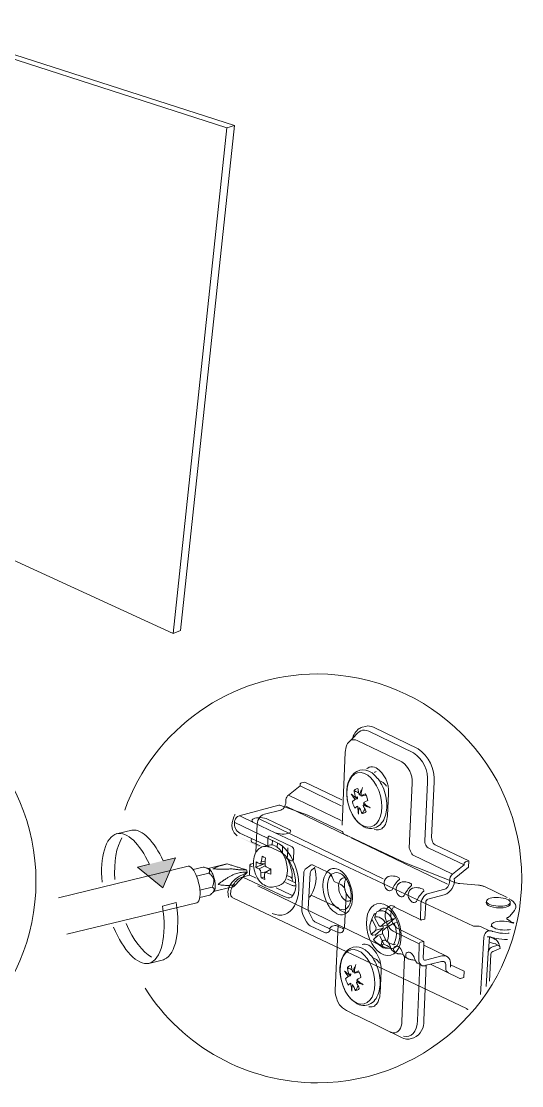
# Model space of a CAD drawing. Header units: metres. Extents: x -6.4 to 35.9, y -8.9 to 6.5.
# Drawn here: x 15.859 to 16.797, y -5.812 to -3.817 of the extents above; entities that cross this region are included whole.
import ezdxf

# ---------------------------------------------------------------- set-up
doc = ezdxf.new("R2010")
doc.units = ezdxf.units.M
doc.header["$MEASUREMENT"] = 0
for name, color, linetype, lineweight in [('PDF14_Geometry_Num_Penna__1_Num_Penna__255_Num_Penna__255_Num_Penna__255', 255, 'Continuous', 18), ('PDF14_Geometry_Num_Penna__7_Num_Penna__7_Num_Penna__7_Num_Penna__7', 7, 'Continuous', 18), ('PDF14_Solid Fills_Num_Penna__7_Num_Penna__7_Num_Penna__7_Num_Penna__7', 7, 'Continuous', 18)]:
    doc.layers.add(name, color=color, linetype=linetype, lineweight=lineweight)

msp = doc.modelspace()

# ---------------------------------------------------------------- hatches: boundary and pattern name
at = {"layer": 'PDF14_Geometry_Num_Penna__1_Num_Penna__255_Num_Penna__255_Num_Penna__255', "linetype": 'Continuous', "lineweight": 18}
msp.add_hatch(color=255, dxfattribs=at).paths.add_polyline_path([(16.3069, -5.3639), (16.2636, -5.3439), (16.3047, -5.3649)])
at = {"layer": 'PDF14_Geometry_Num_Penna__7_Num_Penna__7_Num_Penna__7_Num_Penna__7', "linetype": 'Continuous', "lineweight": 18}
for points in [[(16.0671, -5.3331), (16.0658, -5.3334), (16.0376, -5.3399)], [(16.1477, -5.3849), (16.0765, -5.4024), (16.124, -5.4416)]]:
    msp.add_hatch(color=7, dxfattribs=at).paths.add_polyline_path(points)
at = {"layer": 'PDF14_Solid Fills_Num_Penna__7_Num_Penna__7_Num_Penna__7_Num_Penna__7', "linetype": 'Continuous', "lineweight": 18}
msp.add_hatch(color=7, dxfattribs=at).paths.add_polyline_path([(16.1274, -5.5753), (16.0979, -5.5829), (16.1252, -5.5763)])

# ---------------------------------------------------------------- linework, layer by layer
at = {"layer": 'PDF14_Geometry_Num_Penna__1_Num_Penna__255_Num_Penna__255_Num_Penna__255', "color": 255, "linetype": 'Continuous', "lineweight": 18, "flags": 128}
for points in [[(16.0671, -5.3331), (16.0658, -5.3334), (16.0376, -5.3399)], [(16.0989, -5.3969), (16.0765, -5.4024), (16.124, -5.4416), (16.1477, -5.3849), (16.1248, -5.3905)], [(16.1237, -5.4757), (16.1493, -5.469)], [(16.1274, -5.5753), (16.1252, -5.5763), (16.0979, -5.5829)]]:
    msp.add_lwpolyline(points, dxfattribs=at)
at = {"layer": 'PDF14_Geometry_Num_Penna__1_Num_Penna__255_Num_Penna__255_Num_Penna__255', "color": 255, "linetype": 'Continuous', "lineweight": 18}
for points in [[(16.0376, -5.3399), (16.0573, -5.3351), (16.081, -5.3587), (16.0989, -5.3969)], [(16.0376, -5.3399), (16.0573, -5.3351), (16.081, -5.3587), (16.0989, -5.3969)], [(16.1248, -5.3905), (16.1081, -5.3548), (16.086, -5.3311), (16.0671, -5.3331)], [(16.1248, -5.3905), (16.1081, -5.3548), (16.086, -5.3311), (16.0671, -5.3331)], [(16.0979, -5.5829), (16.1218, -5.5771), (16.1319, -5.5313), (16.1237, -5.4757)], [(16.0979, -5.5829), (16.1218, -5.5771), (16.1319, -5.5313), (16.1237, -5.4757)], [(16.1493, -5.469), (16.1572, -5.5218), (16.1486, -5.5657), (16.1274, -5.5753)], [(16.1493, -5.469), (16.1572, -5.5218), (16.1486, -5.5657), (16.1274, -5.5753)]]:
    msp.add_open_spline(points, degree=3, dxfattribs=at)
at = {"layer": 'PDF14_Geometry_Num_Penna__7_Num_Penna__7_Num_Penna__7_Num_Penna__7', "color": 7, "linetype": 'Continuous', "lineweight": 18, "flags": 128}
for points in [[(16.1572, -4.9589), (16.2586, -4.0127), (15.6497, -3.8171), (15.6354, -3.8205)], [(15.6354, -3.8205), (16.2442, -4.0167)], [(16.2442, -4.0167), (16.1433, -4.9645)], [(16.2586, -4.0127), (16.2442, -4.0167)], [(16.1433, -4.9645), (15.5727, -4.7031)], [(16.1572, -4.9589), (16.1433, -4.9645)], [(16.4981, -5.1405), (16.4964, -5.1409), (16.4942, -5.1419), (16.4921, -5.143), (16.49, -5.1448), (16.4878, -5.1469), (16.486, -5.1491), (16.4843, -5.1516), (16.4828, -5.154), (16.4814, -5.1572), (16.4803, -5.1601), (16.4803, -5.1605), (16.4892, -5.1512)], [(16.4892, -5.1512), (16.4921, -5.1487), (16.4953, -5.1469), (16.4989, -5.1459), (16.5024, -5.1459), (16.5063, -5.1466), (16.5104, -5.148)], [(16.4981, -5.1405), (16.5049, -5.1387)], [(16.5049, -5.1387), (16.5081, -5.138), (16.5117, -5.1384), (16.5152, -5.1391), (16.5192, -5.1405)], [(16.4803, -5.1605), (16.4736, -5.1676), (16.4761, -5.1654), (16.4789, -5.164), (16.4821, -5.1637), (16.4853, -5.164), (16.4885, -5.1651)], [(16.4736, -5.1676), (16.4729, -5.1683), (16.4707, -5.1709), (16.4693, -5.1736), (16.4679, -5.1768), (16.4672, -5.18), (16.4665, -5.1837), (16.4661, -5.1868), (16.4607, -5.3241)], [(16.5245, -5.2236), (16.5216, -5.2246), (16.5209, -5.2253)], [(16.3841, -5.2446), (16.3827, -5.2453), (16.382, -5.2463), (16.3816, -5.2478)], [(16.3905, -5.243), (16.3841, -5.2446)], [(16.4598, -5.2763), (16.3905, -5.243)], [(16.527, -5.2363), (16.5281, -5.2373), (16.5306, -5.2409), (16.5327, -5.2445), (16.5349, -5.2484), (16.5367, -5.2523), (16.5384, -5.2566), (16.5399, -5.2608), (16.5413, -5.2651), (16.5424, -5.2694), (16.5431, -5.2736), (16.5438, -5.2783), (16.5441, -5.2825), (16.5441, -5.2868), (16.5441, -5.2911), (16.5438, -5.2954), (16.5431, -5.2994), (16.5427, -5.3018)], [(16.5434, -5.2505), (16.5416, -5.248), (16.5395, -5.2459), (16.5374, -5.2441), (16.5352, -5.2427), (16.5327, -5.2416), (16.5303, -5.2405)], [(16.3816, -5.2478), (16.3816, -5.2503), (16.3599, -5.2674)], [(16.4589, -5.2875), (16.3816, -5.2503)], [(16.4849, -5.2715), (16.4836, -5.2704), (16.4821, -5.2694), (16.4811, -5.2688), (16.4801, -5.2676), (16.4785, -5.2665), (16.4776, -5.2655), (16.4785, -5.2672), (16.4796, -5.269), (16.4808, -5.2704), (16.4817, -5.2719), (16.4833, -5.2733), (16.4846, -5.2751)], [(16.4899, -5.2551), (16.4872, -5.2555), (16.4849, -5.2569), (16.4828, -5.259), (16.4833, -5.2612), (16.4836, -5.2633), (16.484, -5.2651), (16.4842, -5.2669), (16.4849, -5.2688), (16.4854, -5.2708)], [(16.4828, -5.259), (16.4854, -5.2605), (16.4878, -5.2615), (16.4899, -5.2626), (16.4918, -5.2633)], [(16.4899, -5.2551), (16.4904, -5.2573), (16.4907, -5.259), (16.491, -5.2608), (16.4913, -5.2626), (16.4918, -5.2644), (16.4925, -5.2665), (16.4929, -5.2669), (16.4931, -5.2669)], [(16.4957, -5.2688), (16.4961, -5.2658), (16.4964, -5.2633), (16.497, -5.2608), (16.4974, -5.2583), (16.4982, -5.2558), (16.4989, -5.253), (16.4979, -5.2555), (16.4968, -5.258), (16.4957, -5.2601), (16.4949, -5.2623), (16.4939, -5.2644), (16.4931, -5.2669)], [(16.4931, -5.2669), (16.4957, -5.2669), (16.4961, -5.2669)], [(16.4961, -5.2694), (16.4974, -5.2688), (16.4989, -5.2679), (16.5, -5.2672), (16.5011, -5.2665), (16.5024, -5.2658), (16.5039, -5.2651)], [(16.5039, -5.2651), (16.5059, -5.269), (16.5075, -5.2733), (16.5085, -5.2776)], [(16.3415, -5.2866), (16.2673, -5.3065), (16.2659, -5.3069), (16.2645, -5.3079), (16.2631, -5.3089), (16.2617, -5.3101), (16.2607, -5.3118), (16.26, -5.3132), (16.2593, -5.3149), (16.2589, -5.3165), (16.2586, -5.3183), (16.2586, -5.3187), (16.2593, -5.319)], [(16.3546, -5.278), (16.3546, -5.283), (16.3539, -5.2859), (16.3532, -5.2884), (16.3517, -5.2908), (16.3496, -5.2931), (16.3475, -5.2948), (16.3453, -5.2955), (16.3146, -5.3033)], [(16.3415, -5.2866), (16.3419, -5.2866), (16.3423, -5.2866), (16.3426, -5.2866), (16.343, -5.2866), (16.3433, -5.2866)], [(16.3959, -5.3054), (16.3433, -5.2866)], [(16.3546, -5.278), (16.3549, -5.2759), (16.3556, -5.2734), (16.3566, -5.2713), (16.3581, -5.2691), (16.3599, -5.2674)], [(16.4585, -5.315), (16.3599, -5.2674)], [(16.5427, -5.3018), (16.5424, -5.3033), (16.5413, -5.3069), (16.5402, -5.3103), (16.5384, -5.314), (16.5367, -5.3167), (16.5345, -5.3197), (16.5324, -5.3225), (16.5299, -5.3247), (16.527, -5.3263), (16.5246, -5.3279), (16.5217, -5.3289), (16.5189, -5.3295), (16.516, -5.33), (16.512, -5.33), (16.5085, -5.3295), (16.505, -5.3286), (16.5014, -5.3268), (16.4979, -5.3247), (16.4942, -5.3222), (16.4913, -5.3197), (16.489, -5.3172), (16.4861, -5.314), (16.484, -5.3108), (16.4814, -5.3071), (16.4792, -5.3035), (16.4776, -5.2996), (16.4758, -5.2954), (16.4744, -5.2919), (16.4728, -5.2879), (16.4718, -5.284)], [(16.4796, -5.2793), (16.4808, -5.2786), (16.4814, -5.2783), (16.4821, -5.2776), (16.4828, -5.2772), (16.4836, -5.2765), (16.4846, -5.2758)], [(16.4842, -5.2919), (16.4824, -5.2879), (16.4808, -5.2837), (16.4796, -5.2793)], [(16.4886, -5.2712), (16.4849, -5.2715), (16.4854, -5.2712), (16.4854, -5.2708)], [(16.4854, -5.2708), (16.4886, -5.2712)], [(16.4854, -5.2715), (16.489, -5.2747)], [(16.4878, -5.2747), (16.489, -5.2747)], [(16.4893, -5.2708), (16.4886, -5.2712)], [(16.4886, -5.2722), (16.489, -5.2729)], [(16.489, -5.2726), (16.4886, -5.2722)], [(16.4893, -5.2708), (16.4893, -5.2712), (16.4893, -5.2719), (16.489, -5.2726)], [(16.489, -5.2729), (16.489, -5.2736), (16.489, -5.2747)], [(16.4957, -5.2688), (16.4961, -5.269), (16.4961, -5.2694)], [(16.4993, -5.2688), (16.4986, -5.269), (16.4961, -5.2694)], [(16.4982, -5.3018), (16.5011, -5.3015), (16.5036, -5.3001), (16.5053, -5.298), (16.5043, -5.2957), (16.5036, -5.2939), (16.5024, -5.2925), (16.5018, -5.2907), (16.5006, -5.2891), (16.5, -5.2868)], [(16.5036, -5.2679), (16.5014, -5.2683), (16.4989, -5.2688)], [(16.4993, -5.2688), (16.4989, -5.2688)], [(16.5, -5.2861), (16.5021, -5.2872), (16.5043, -5.2879), (16.5059, -5.2887), (16.5082, -5.2893), (16.5103, -5.29), (16.5128, -5.2911), (16.5103, -5.2893), (16.5082, -5.2882), (16.5064, -5.2868), (16.5045, -5.2855), (16.5027, -5.284), (16.5006, -5.2825)], [(16.5024, -5.2855), (16.5, -5.2861), (16.5, -5.2866), (16.5, -5.2868)], [(16.5085, -5.2776), (16.5071, -5.2783), (16.5057, -5.2791), (16.5045, -5.2797), (16.5032, -5.2804), (16.5021, -5.2811), (16.5006, -5.2818)], [(16.5006, -5.2818), (16.5006, -5.2822), (16.5006, -5.2825)], [(16.5014, -5.2847), (16.5027, -5.2843), (16.5006, -5.2847)], [(16.5032, -5.285), (16.5024, -5.2855)], [(16.5032, -5.285), (16.5032, -5.2847), (16.5032, -5.2843)], [(16.5064, -5.2868), (16.5032, -5.285)], [(16.5053, -5.2676), (16.5036, -5.2679)], [(16.2673, -5.3065), (16.2677, -5.3065), (16.2683, -5.3065)], [(16.2684, -5.3065), (16.2952, -5.3195)], [(16.3146, -5.3033), (16.3119, -5.3044), (16.3089, -5.3065), (16.3064, -5.3091), (16.3044, -5.312), (16.3025, -5.3152), (16.3015, -5.3187), (16.3012, -5.3222)], [(16.3546, -5.2884), (16.4711, -5.3447)], [(16.3952, -5.3054), (16.3955, -5.3054), (16.3959, -5.3054), (16.3962, -5.3054)], [(16.3962, -5.3054), (16.4608, -5.3357), (16.4611, -5.3362), (16.4615, -5.3368)], [(16.4893, -5.2882), (16.4881, -5.2891), (16.4875, -5.2897), (16.4865, -5.29), (16.4858, -5.2907), (16.4849, -5.2911), (16.4842, -5.2919)], [(16.4896, -5.2891), (16.4893, -5.2887), (16.4893, -5.2882)], [(16.4896, -5.2891), (16.4896, -5.2914), (16.4899, -5.2939), (16.4904, -5.2962), (16.4904, -5.2986), (16.4907, -5.3007), (16.491, -5.3033), (16.4913, -5.3012), (16.4913, -5.2989), (16.4913, -5.2971), (16.4918, -5.2954), (16.4918, -5.2932), (16.4922, -5.2907)], [(16.4922, -5.2907), (16.4925, -5.2911), (16.4929, -5.2911), (16.4936, -5.2929), (16.4947, -5.2946), (16.4954, -5.2964), (16.4964, -5.2982), (16.497, -5.3001), (16.4982, -5.3018)], [(16.5032, -5.2936), (16.5021, -5.2954), (16.5011, -5.2971), (16.5, -5.2994), (16.4982, -5.3018)], [(16.2593, -5.319), (16.3363, -5.3557)], [(16.2952, -5.3195), (16.2931, -5.3181), (16.2917, -5.3165), (16.2914, -5.3152), (16.2917, -5.3141), (16.2928, -5.3128), (16.2945, -5.3118), (16.2969, -5.3107), (16.3001, -5.3103), (16.3035, -5.3101), (16.3074, -5.3096), (16.3112, -5.3101), (16.3147, -5.3107), (16.3178, -5.3114), (16.3206, -5.3125), (16.36, -5.3313)], [(16.2952, -5.3195), (16.3346, -5.338)], [(16.3012, -5.3222), (16.2989, -5.3746), (16.3, -5.3732), (16.3025, -5.3703), (16.305, -5.3678), (16.3076, -5.3661), (16.31, -5.3645), (16.3128, -5.3639)], [(16.5373, -5.4242), (16.3059, -5.3124)], [(16.0671, -5.3331), (16.0658, -5.3334), (16.0376, -5.3399)], [(16.3208, -5.3618), (16.321, -5.3486), (16.321, -5.3479), (16.3215, -5.3472), (16.3215, -5.3467), (16.3215, -5.3461), (16.3217, -5.3458)], [(16.325, -5.3443), (16.324, -5.3443), (16.3228, -5.3447), (16.3217, -5.3458)], [(16.3667, -5.3645), (16.325, -5.3443)], [(16.7067, -5.5131), (16.3346, -5.338), (16.3374, -5.3389), (16.3405, -5.3395), (16.3443, -5.3403), (16.3479, -5.3407), (16.3516, -5.3407), (16.3552, -5.3403), (16.3582, -5.3395), (16.3607, -5.3386), (16.3628, -5.3375), (16.3638, -5.3365), (16.3642, -5.3351), (16.3635, -5.3337), (16.3622, -5.3324), (16.36, -5.3313)], [(16.4615, -5.3368), (16.4631, -5.3403), (16.4628, -5.34)], [(16.5785, -5.3943), (16.4631, -5.3403)], [(16.2917, -5.3557), (16.2914, -5.3557), (16.2914, -5.3554), (16.291, -5.3554), (16.2907, -5.355), (16.2907, -5.3545), (16.2904, -5.3545), (16.2904, -5.3543), (16.2904, -5.3538), (16.29, -5.3538), (16.29, -5.3536), (16.29, -5.3532), (16.29, -5.3529)], [(16.3458, -5.3748), (16.2904, -5.3487)], [(16.3067, -5.3627), (16.2917, -5.3557)], [(16.3236, -5.3611), (16.3128, -5.3639)], [(16.324, -5.3654), (16.321, -5.3643), (16.3182, -5.3636), (16.3158, -5.3636), (16.3128, -5.3639)], [(16.3346, -5.3625), (16.3318, -5.3614), (16.3288, -5.3607), (16.3265, -5.3607), (16.3236, -5.3611)], [(16.3297, -5.3522), (16.3292, -5.3607)], [(16.3393, -5.3568), (16.3388, -5.365)], [(16.3489, -5.3618), (16.3485, -5.376)], [(16.3589, -5.3664), (16.3581, -5.3839)], [(16.3699, -5.3714), (16.3699, -5.3693), (16.3692, -5.3675), (16.3681, -5.3657), (16.3667, -5.3645)], [(16.4771, -5.3476), (16.6578, -5.4347)], [(16.6219, -5.3661), (16.6892, -5.3985), (16.6892, -5.396)], [(16.6351, -5.3607), (16.6981, -5.391), (16.6917, -5.3928)], [(16.0989, -5.3969), (16.0765, -5.4024), (16.124, -5.4416), (16.1477, -5.3849), (16.1248, -5.3905)], [(16.2975, -5.4139), (16.2966, -5.4114), (16.2954, -5.4074), (16.2948, -5.4032), (16.2943, -5.3993), (16.2941, -5.3949), (16.2943, -5.391), (16.2948, -5.3871), (16.2954, -5.3832), (16.2966, -5.3796), (16.2982, -5.376), (16.2989, -5.3746)], [(16.3103, -5.3821), (16.3096, -5.3871), (16.3089, -5.3924), (16.3087, -5.3938), (16.3082, -5.3949), (16.3076, -5.3956), (16.3068, -5.396), (16.3062, -5.3963), (16.305, -5.396)], [(16.3103, -5.3821), (16.3135, -5.3839), (16.3167, -5.3853)], [(16.3167, -5.3853), (16.3161, -5.3906), (16.3158, -5.3956)], [(16.359, -5.3874), (16.3569, -5.3849), (16.3548, -5.3822), (16.3524, -5.3797), (16.3506, -5.378), (16.3488, -5.3766), (16.3471, -5.3755), (16.3458, -5.3748)], [(16.3692, -5.3871), (16.3692, -5.3888), (16.3681, -5.3903), (16.367, -5.391), (16.3656, -5.3906), (16.3528, -5.3842)], [(16.3692, -5.3871), (16.3699, -5.3714)], [(16.5922, -5.3796), (16.6674, -5.4155), (16.6892, -5.3985)], [(15.9285, -5.4598), (16.1714, -5.4009)], [(16.1997, -5.4025), (16.1809, -5.4071)], [(16.2059, -5.4041), (16.21, -5.4054)], [(16.209, -5.4051), (16.2442, -5.3966)], [(16.2109, -5.4059), (16.2118, -5.4065), (16.2127, -5.4073), (16.2136, -5.4083), (16.2144, -5.4095), (16.2153, -5.4108), (16.2162, -5.4124), (16.217, -5.414), (16.2178, -5.4158), (16.2186, -5.4176), (16.2193, -5.4196), (16.2199, -5.4216), (16.2205, -5.4237), (16.221, -5.4258), (16.2215, -5.4279), (16.2219, -5.43), (16.2222, -5.4321), (16.2224, -5.4342), (16.2225, -5.4361), (16.2225, -5.438), (16.2225, -5.4398), (16.2224, -5.4414), (16.2221, -5.4429), (16.2219, -5.4443), (16.2215, -5.4455), (16.221, -5.4465), (16.2204, -5.4473), (16.2202, -5.4476)], [(16.2777, -5.4066), (16.2806, -5.4077)], [(16.2865, -5.4177), (16.2876, -5.3992), (16.2876, -5.3989), (16.2876, -5.3985), (16.2876, -5.3981), (16.2879, -5.3981), (16.2879, -5.3978), (16.2879, -5.3974), (16.2882, -5.3974), (16.2882, -5.3972), (16.2886, -5.3972), (16.2889, -5.3972), (16.2889, -5.3968), (16.2893, -5.3968), (16.2896, -5.3968)], [(16.2876, -5.3992), (16.2876, -5.3996), (16.2882, -5.3999), (16.2925, -5.4019)], [(16.2896, -5.3968), (16.2938, -5.3954)], [(16.2938, -5.3954), (16.2942, -5.3954), (16.2945, -5.3957)], [(16.2989, -5.4024), (16.2994, -5.3974), (16.2994, -5.3928)], [(16.3146, -5.3963), (16.2989, -5.4024)], [(16.2989, -5.4024), (16.3018, -5.4043), (16.3047, -5.4059), (16.3057, -5.4066), (16.3064, -5.4077), (16.3071, -5.4088), (16.3076, -5.4102), (16.3078, -5.4116), (16.3082, -5.4131)], [(16.2994, -5.3928), (16.3021, -5.3942), (16.305, -5.396)], [(16.3164, -5.3999), (16.3047, -5.4059)], [(16.3062, -5.3963), (16.3158, -5.3963)], [(16.3161, -5.3913), (16.3089, -5.3924)], [(16.3158, -5.3956), (16.3158, -5.397), (16.3161, -5.3985), (16.3164, -5.3999), (16.3172, -5.4011), (16.3178, -5.402), (16.319, -5.4027), (16.3228, -5.4043), (16.3268, -5.4059)], [(16.3164, -5.4127), (16.3268, -5.4066)], [(16.3268, -5.4059), (16.3265, -5.4106), (16.3265, -5.4155)], [(16.3928, -5.4048), (16.3914, -5.4066), (16.39, -5.4086), (16.3889, -5.4114), (16.3886, -5.4145)], [(16.3998, -5.3999), (16.3928, -5.4048)], [(16.4071, -5.3992), (16.405, -5.3985), (16.4033, -5.3985), (16.4011, -5.3989), (16.3998, -5.3999)], [(16.4335, -5.4117), (16.4071, -5.3992)], [(16.4089, -5.4037), (16.4092, -5.4034), (16.4089, -5.403)], [(16.4504, -5.4897), (16.4469, -5.4872), (16.443, -5.4844), (16.4394, -5.4808), (16.4375, -5.4787), (16.4361, -5.4762), (16.4329, -5.4715), (16.4304, -5.4662), (16.4284, -5.4605), (16.4265, -5.4548), (16.4254, -5.4495), (16.4248, -5.4445), (16.4245, -5.4395), (16.4245, -5.4349), (16.4248, -5.4301), (16.4254, -5.4255), (16.4268, -5.4216), (16.4284, -5.4178), (16.4304, -5.4139), (16.4329, -5.4106), (16.4358, -5.4082), (16.4387, -5.4064), (16.4405, -5.4056), (16.4426, -5.4052), (16.4444, -5.405), (16.4462, -5.405), (16.4501, -5.4056), (16.454, -5.407)], [(16.5775, -5.3943), (16.5781, -5.3943), (16.5785, -5.3943)], [(16.6809, -5.4334), (16.6799, -5.433), (16.6781, -5.433), (16.6765, -5.4327), (16.6747, -5.4322), (16.6733, -5.432), (16.6719, -5.4313), (16.6705, -5.4309), (16.5785, -5.3943)], [(16.6917, -5.3928), (16.6906, -5.3936), (16.6895, -5.3945), (16.6892, -5.396)], [(16.2513, -5.4519), (16.2517, -5.449), (16.252, -5.4459), (16.2531, -5.4431), (16.2541, -5.4403), (16.2551, -5.4376), (16.2565, -5.4351), (16.2583, -5.4327), (16.26, -5.4302), (16.2621, -5.4282), (16.2639, -5.4264), (16.2663, -5.4246), (16.2683, -5.4233), (16.2711, -5.4218), (16.2736, -5.4211), (16.2865, -5.4177)], [(16.282, -5.4133), (16.2573, -5.4386)], [(16.2736, -5.4211), (16.2739, -5.4211), (16.2743, -5.4211)], [(16.2743, -5.4211), (16.3516, -5.4577)], [(16.2798, -5.4079), (16.2786, -5.4079)], [(16.2865, -5.4177), (16.2869, -5.4177), (16.2872, -5.4177)], [(16.2872, -5.4177), (16.2993, -5.4235)], [(16.3322, -5.4395), (16.3297, -5.4399), (16.3268, -5.4399), (16.3242, -5.4399), (16.3215, -5.4395), (16.319, -5.4383), (16.3165, -5.4374), (16.314, -5.4358), (16.3114, -5.4342), (16.3089, -5.432), (16.3064, -5.4294), (16.3039, -5.4262), (16.3018, -5.423), (16.2998, -5.4196), (16.2979, -5.4155), (16.2975, -5.4139)], [(16.3185, -5.4116), (16.3082, -5.4131)], [(16.3089, -5.4228), (16.3082, -5.418), (16.3082, -5.4131)], [(16.3151, -5.4205), (16.3089, -5.4228)], [(16.3153, -5.426), (16.3122, -5.4245), (16.3089, -5.4228)], [(16.3185, -5.4127), (16.3176, -5.4127), (16.3167, -5.4127), (16.3161, -5.4131), (16.3153, -5.4139), (16.3151, -5.4148), (16.3151, -5.4163), (16.3151, -5.4212), (16.3153, -5.426)], [(16.3265, -5.4155), (16.3225, -5.4142), (16.3185, -5.4127)], [(16.3645, -5.4216), (16.3566, -5.418)], [(16.3579, -5.4249), (16.3729, -5.432), (16.3729, -5.4322)], [(16.3678, -5.4285), (16.3674, -5.4267), (16.3667, -5.4245), (16.3656, -5.4228), (16.3645, -5.4216)], [(16.3886, -5.4145), (16.3847, -5.4811)], [(16.399, -5.4891), (16.3977, -5.4863), (16.397, -5.4836), (16.397, -5.4805), (16.4008, -5.4139)], [(16.4565, -5.4142), (16.4533, -5.4131), (16.4497, -5.4127), (16.4465, -5.4131), (16.4437, -5.4142), (16.4408, -5.416), (16.4382, -5.4189), (16.4361, -5.4221), (16.4347, -5.426), (16.4337, -5.4306), (16.4329, -5.4352), (16.4329, -5.4406), (16.4334, -5.4458), (16.4344, -5.4509), (16.4358, -5.4562), (16.4375, -5.4612), (16.4398, -5.4662), (16.4426, -5.4705), (16.4455, -5.474), (16.4487, -5.4772), (16.4519, -5.4797), (16.4554, -5.4815), (16.4586, -5.4822), (16.4622, -5.4826), (16.4653, -5.4819), (16.4682, -5.4804), (16.4707, -5.4779), (16.4732, -5.4751), (16.475, -5.4715)], [(16.4415, -5.4208), (16.4398, -5.4177), (16.4381, -5.4152), (16.436, -5.413), (16.4335, -5.4117)], [(16.444, -5.4267), (16.4415, -5.4208)], [(16.4468, -5.4298), (16.4457, -5.4292), (16.4447, -5.4282), (16.444, -5.4267)], [(16.4665, -5.4228), (16.4636, -5.4224), (16.4611, -5.423), (16.459, -5.4245), (16.4569, -5.4267), (16.4554, -5.4294), (16.4544, -5.433), (16.4536, -5.437), (16.454, -5.4413), (16.4544, -5.4456), (16.4554, -5.4498), (16.4572, -5.4536), (16.459, -5.4577), (16.4615, -5.4609), (16.464, -5.4634), (16.4668, -5.4651), (16.4693, -5.4662), (16.4722, -5.4662), (16.4747, -5.4655), (16.4768, -5.4641)], [(16.4611, -5.4171), (16.459, -5.4155), (16.4565, -5.4142)], [(16.4771, -5.4623), (16.4771, -5.4616), (16.4775, -5.4586), (16.4775, -5.4559), (16.4771, -5.4523), (16.4768, -5.4491), (16.4764, -5.4458), (16.4754, -5.4423), (16.4747, -5.4388), (16.4732, -5.4356), (16.4722, -5.4324), (16.4704, -5.4292), (16.469, -5.4262), (16.4675, -5.4242)], [(16.6618, -5.4312), (16.6621, -5.4267)], [(16.6621, -5.4267), (16.6625, -5.4242), (16.6632, -5.4216), (16.6641, -5.4196), (16.6657, -5.4173), (16.6674, -5.4155)], [(16.217, -5.4399), (16.1936, -5.4456)], [(16.4475, -5.633), (16.4528, -5.5107), (16.3025, -5.4376)], [(16.3428, -5.4367), (16.3322, -5.4395)], [(16.3368, -5.4413), (16.3642, -5.4543)], [(16.3545, -5.4314), (16.3653, -5.4365)], [(16.3729, -5.4372), (16.3715, -5.4376), (16.3704, -5.4376), (16.3691, -5.4376), (16.3681, -5.4372), (16.3666, -5.4369), (16.3653, -5.4365)], [(16.458, -5.4351), (16.4468, -5.4298)], [(16.4677, -5.4557), (16.4677, -5.4522), (16.467, -5.4487), (16.4659, -5.4448), (16.4646, -5.4416), (16.4625, -5.4389), (16.4603, -5.4369), (16.458, -5.4351)], [(16.6618, -5.4312), (16.6614, -5.4341), (16.6602, -5.437), (16.6588, -5.4395), (16.657, -5.4416), (16.655, -5.4431), (16.6529, -5.444), (16.6221, -5.452)], [(16.6698, -5.4309), (16.6702, -5.4309), (16.6705, -5.4309)], [(16.7259, -5.4386), (16.7252, -5.4383), (16.7238, -5.4378), (16.7224, -5.4376), (16.721, -5.4372), (16.7193, -5.4369), (16.7179, -5.4365), (16.7161, -5.4361), (16.6809, -5.4334)], [(16.7702, -5.4595), (16.7259, -5.4385)], [(16.2202, -5.4476), (16.2172, -5.4507)], [(16.2555, -5.4601), (16.2544, -5.4595), (16.2534, -5.4584), (16.2527, -5.4577), (16.252, -5.4564), (16.2517, -5.455), (16.2513, -5.4535), (16.2513, -5.4519)], [(16.6935, -5.6675), (16.2555, -5.4601)], [(16.3642, -5.4543), (16.3663, -5.455), (16.3684, -5.4557)], [(16.4646, -5.4874), (16.4559, -5.4832), (16.4537, -5.4789), (16.4025, -5.455)], [(16.4646, -5.5149), (16.4677, -5.4557)], [(16.6221, -5.452), (16.6189, -5.453), (16.6164, -5.4548), (16.6136, -5.4573), (16.6115, -5.4605), (16.61, -5.4636), (16.6086, -5.4673), (16.6083, -5.4708)], [(16.6214, -5.4623), (16.62, -5.4634), (16.6186, -5.4648), (16.6175, -5.4666), (16.6172, -5.4687)], [(16.7311, -5.4664), (16.7308, -5.4695)], [(16.7739, -5.4619), (16.7778, -5.4644), (16.7813, -5.4671), (16.7837, -5.47), (16.7855, -5.4727), (16.7862, -5.4755), (16.7862, -5.4783), (16.7851, -5.4811), (16.7834, -5.4839)], [(16.188, -5.4692), (15.9443, -5.5283)], [(16.1237, -5.4757), (16.1493, -5.469)], [(16.3847, -5.4811), (16.3851, -5.4843), (16.3855, -5.4877), (16.3865, -5.4912), (16.3879, -5.4943)], [(16.5255, -5.4863), (16.5241, -5.4891), (16.5231, -5.4919), (16.5221, -5.4943), (16.521, -5.4968)], [(16.529, -5.4845), (16.5315, -5.4825), (16.5339, -5.4807), (16.537, -5.4796)], [(16.5581, -5.4758), (16.5584, -5.4769), (16.5591, -5.4776)], [(16.5591, -5.4776), (16.6079, -5.5014)], [(16.6079, -5.5014), (16.6072, -5.5007), (16.6072, -5.4997), (16.6083, -5.4708)], [(16.6157, -5.5), (16.6172, -5.4687)], [(16.7757, -5.472), (16.7754, -5.4731), (16.7744, -5.4745), (16.7726, -5.4756), (16.7705, -5.4765), (16.7677, -5.4776)], [(16.7834, -5.4839), (16.7747, -5.4947), (16.7733, -5.4957), (16.7719, -5.4968), (16.7708, -5.4971)], [(16.7757, -5.4689), (16.7757, -5.472)], [(16.3879, -5.4943), (16.3938, -5.5051)], [(16.3938, -5.5051), (16.3952, -5.5075), (16.397, -5.5097), (16.3987, -5.5111), (16.4008, -5.5124)], [(16.399, -5.4891), (16.405, -5.5002)], [(16.405, -5.5002), (16.4061, -5.5023), (16.4078, -5.5037), (16.4095, -5.5048)], [(16.4095, -5.5048), (16.436, -5.5176)], [(16.5165, -5.5006), (16.5148, -5.5037), (16.5137, -5.5073), (16.5126, -5.5111), (16.5126, -5.5153), (16.5126, -5.5198), (16.5134, -5.524), (16.5148, -5.5285), (16.5238, -5.5208), (16.5308, -5.5187), (16.5371, -5.5169)], [(16.514, -5.5051), (16.5172, -5.4971)], [(16.5165, -5.5006), (16.5241, -5.5166)], [(16.5172, -5.4971), (16.519, -5.4932), (16.521, -5.4901)], [(16.5241, -5.4891), (16.521, -5.4901)], [(16.521, -5.4968), (16.5238, -5.4957), (16.5269, -5.4957), (16.5301, -5.4964), (16.5329, -5.4979), (16.536, -5.4999), (16.5388, -5.5026), (16.5412, -5.5062)], [(16.529, -5.5122), (16.521, -5.4968)], [(16.5322, -5.5138), (16.5412, -5.5062), (16.5444, -5.5048), (16.5474, -5.5035), (16.5506, -5.5017), (16.5545, -5.4999)], [(16.5545, -5.4999), (16.5586, -5.4989), (16.544, -5.5111)], [(16.6079, -5.5014), (16.6086, -5.5018), (16.6093, -5.5014), (16.6157, -5.5)], [(16.7759, -5.5194), (16.7739, -5.5198), (16.7698, -5.5201), (16.7657, -5.5205), (16.7611, -5.5201), (16.7569, -5.5198), (16.7527, -5.5191), (16.7489, -5.518), (16.7458, -5.5166), (16.7433, -5.5153), (16.7416, -5.5138), (16.7405, -5.5122), (16.7405, -5.5104), (16.7412, -5.5089), (16.743, -5.5075), (16.745, -5.5062), (16.7482, -5.5051), (16.7517, -5.5044), (16.7558, -5.5041), (16.7601, -5.5037), (16.7646, -5.5041), (16.7688, -5.5044), (16.773, -5.5051), (16.7767, -5.5062), (16.7799, -5.5075)], [(16.773, -5.502), (16.7723, -5.5013), (16.7708, -5.501), (16.7702, -5.4999), (16.7695, -5.4993), (16.7691, -5.4985), (16.7691, -5.4981), (16.7695, -5.4979), (16.7698, -5.4975)], [(16.7698, -5.4975), (16.7702, -5.4975), (16.7705, -5.4971)], [(16.7702, -5.4971), (16.7702, -5.4975)], [(16.773, -5.502), (16.7736, -5.5026), (16.7747, -5.5035), (16.7761, -5.5044), (16.7771, -5.5051)], [(16.7771, -5.5051), (16.7775, -5.5051), (16.7789, -5.5058), (16.7809, -5.5066), (16.7823, -5.5073)], [(16.4008, -5.5124), (16.4273, -5.5249)], [(16.4273, -5.5249), (16.4294, -5.5257), (16.4318, -5.5257), (16.4339, -5.5249), (16.4357, -5.5236)], [(16.4357, -5.5236), (16.4387, -5.5201)], [(16.436, -5.5187), (16.4391, -5.5153)], [(16.436, -5.5176), (16.4363, -5.5176), (16.4367, -5.5176)], [(16.4387, -5.5201), (16.4395, -5.5198), (16.4406, -5.5193), (16.4415, -5.5198)], [(16.4391, -5.5153), (16.4395, -5.5149), (16.4401, -5.5142), (16.4409, -5.5138), (16.4412, -5.5135), (16.4419, -5.5135), (16.4426, -5.5131)], [(16.4415, -5.5198), (16.4527, -5.5249)], [(16.4468, -5.5122), (16.4426, -5.5131)], [(16.4615, -5.5176), (16.4503, -5.5124), (16.4485, -5.5117), (16.4468, -5.5122)], [(16.4527, -5.5249), (16.4552, -5.5257), (16.4575, -5.5257), (16.4597, -5.5249), (16.4615, -5.5232), (16.4631, -5.5212), (16.4639, -5.518), (16.4646, -5.5149)], [(16.4528, -5.5107), (16.5391, -5.5525), (16.537, -5.551), (16.5355, -5.5492), (16.5346, -5.5475), (16.5341, -5.5457), (16.5346, -5.5439), (16.5352, -5.5418)], [(16.4615, -5.5176), (16.4618, -5.5176), (16.4621, -5.518)], [(16.5371, -5.5169), (16.5228, -5.5292)], [(16.5241, -5.5166), (16.5238, -5.5187), (16.5238, -5.5208)], [(16.5322, -5.5138), (16.5304, -5.5129), (16.529, -5.5122)], [(16.544, -5.5111), (16.5384, -5.5124), (16.5322, -5.5138)], [(16.536, -5.5267), (16.5364, -5.5247), (16.5364, -5.5222)], [(16.5367, -5.5129), (16.5374, -5.5142)], [(16.5374, -5.5142), (16.5371, -5.5156), (16.5371, -5.5169)], [(16.5451, -5.5142), (16.5464, -5.5187), (16.5472, -5.5229), (16.5474, -5.5274), (16.5474, -5.5316), (16.5468, -5.5358), (16.5454, -5.5393), (16.544, -5.5424)], [(16.5625, -5.5066), (16.5583, -5.5075)], [(16.7067, -5.5131), (16.7085, -5.5135), (16.7102, -5.5135)], [(16.7102, -5.5135), (16.7106, -5.5135), (16.7106, -5.5131)], [(16.7367, -5.5218), (16.721, -5.5145), (16.7175, -5.5131), (16.7141, -5.5129), (16.7106, -5.5131)], [(16.7263, -5.5337), (16.7266, -5.5316), (16.7272, -5.5292), (16.7287, -5.5267), (16.7301, -5.5249), (16.7311, -5.524), (16.7322, -5.5232), (16.7329, -5.5225), (16.7339, -5.5222), (16.7353, -5.5218), (16.7367, -5.5218)], [(16.7367, -5.5218), (16.7377, -5.5218), (16.7388, -5.5218), (16.7399, -5.5222), (16.7405, -5.5222), (16.7416, -5.5225), (16.7422, -5.5229)], [(16.7405, -5.5111), (16.7402, -5.5142)], [(16.7422, -5.5229), (16.7464, -5.524), (16.7514, -5.5249), (16.7562, -5.526), (16.7614, -5.5263), (16.7663, -5.5267), (16.7716, -5.5263), (16.7736, -5.5262)], [(16.7823, -5.5073), (16.782, -5.5073), (16.7816, -5.5073)], [(16.5182, -5.5302), (16.5172, -5.5299), (16.5165, -5.5292), (16.5154, -5.5287), (16.5148, -5.5285)], [(16.5228, -5.5292), (16.5182, -5.5302)], [(16.5193, -5.5379), (16.528, -5.5299)], [(16.5384, -5.547), (16.5356, -5.5477), (16.5329, -5.548), (16.5301, -5.5473), (16.5273, -5.5459), (16.5245, -5.5437), (16.5218, -5.541), (16.5193, -5.5379)], [(16.5245, -5.5334), (16.5234, -5.5312), (16.5228, -5.5292)], [(16.5245, -5.5437), (16.5311, -5.5493)], [(16.5364, -5.5274), (16.5325, -5.5285), (16.528, -5.5299)], [(16.5311, -5.5312), (16.5384, -5.547)], [(16.604, -5.5752), (16.605, -5.5464)], [(16.6564, -5.5695), (16.6136, -5.5489), (16.6139, -5.5418)], [(16.72, -5.6415), (16.7263, -5.5337)], [(16.7367, -5.533), (16.7346, -5.533), (16.7325, -5.5334)], [(16.735, -5.5602), (16.7367, -5.533)], [(16.736, -5.5428), (16.7395, -5.5441), (16.7436, -5.5455), (16.7482, -5.5466), (16.7486, -5.5466), (16.7496, -5.5473), (16.7514, -5.548), (16.7527, -5.5491)], [(16.7367, -5.533), (16.7384, -5.5334), (16.7399, -5.5337), (16.7444, -5.5351), (16.7492, -5.5365), (16.7545, -5.5372), (16.7597, -5.5375), (16.7652, -5.5379), (16.7705, -5.5379)], [(16.7381, -5.5334), (16.7399, -5.5343), (16.7412, -5.5351), (16.743, -5.5358), (16.7447, -5.5365), (16.7464, -5.5375), (16.7486, -5.5383), (16.7506, -5.5403), (16.7524, -5.5428), (16.7541, -5.5455), (16.7552, -5.548), (16.7562, -5.5511), (16.7566, -5.5549)], [(16.5311, -5.5493), (16.5346, -5.5518), (16.5377, -5.5535), (16.5412, -5.5546), (16.5447, -5.5546), (16.5479, -5.5542), (16.551, -5.5533), (16.5474, -5.5515), (16.5444, -5.5497), (16.5412, -5.5484), (16.5384, -5.547)], [(16.5477, -5.5542), (16.5463, -5.5542), (16.5451, -5.5542), (16.5442, -5.5539), (16.5427, -5.5535), (16.5413, -5.5532), (16.5399, -5.5527), (16.5391, -5.5525)], [(16.5513, -5.5546), (16.5495, -5.5546), (16.5477, -5.5542)], [(16.5569, -5.5546), (16.5541, -5.5549), (16.551, -5.5549), (16.5479, -5.5543)], [(16.5577, -5.5614), (16.5559, -5.5603), (16.554, -5.5585), (16.5527, -5.5564), (16.5515, -5.5542), (16.5509, -5.5517), (16.5498, -5.5489)], [(16.5608, -5.547), (16.5566, -5.5484)], [(16.5581, -5.5527), (16.5573, -5.5548), (16.557, -5.5567), (16.5573, -5.5589), (16.5584, -5.5606), (16.5597, -5.5621), (16.562, -5.5635)], [(16.562, -5.5635), (16.5577, -5.5614)], [(16.5741, -5.566), (16.5723, -5.5656), (16.5705, -5.5653), (16.5691, -5.5653), (16.568, -5.5653), (16.567, -5.5649), (16.5652, -5.5649), (16.5641, -5.5642), (16.5627, -5.5638), (16.562, -5.5635)], [(16.5805, -5.5724), (16.5783, -5.5713), (16.5769, -5.5695), (16.5755, -5.5673), (16.5743, -5.5653), (16.5737, -5.5628), (16.5727, -5.5598)], [(16.5808, -5.5638), (16.5801, -5.566), (16.5798, -5.5678), (16.5801, -5.5699), (16.5808, -5.5717), (16.5823, -5.5731), (16.5844, -5.5745)], [(16.6125, -5.5727), (16.6136, -5.5489)], [(16.7307, -5.6264), (16.7343, -5.5629)], [(16.7343, -5.5629), (16.7346, -5.5629), (16.7346, -5.5627), (16.7346, -5.5622), (16.7346, -5.562), (16.7346, -5.5616), (16.7346, -5.5612), (16.7346, -5.5609)], [(16.7353, -5.5588), (16.7346, -5.5609)], [(16.7353, -5.5588), (16.7363, -5.5567), (16.7381, -5.5546), (16.7402, -5.5529), (16.7426, -5.5518), (16.7527, -5.5491)], [(16.7365, -5.616), (16.7395, -5.5654)], [(16.7395, -5.5654), (16.7399, -5.5636), (16.7408, -5.5622), (16.7422, -5.5612)], [(16.7422, -5.5612), (16.743, -5.5609), (16.7433, -5.5609), (16.7478, -5.5588), (16.752, -5.5571), (16.7566, -5.5549)], [(16.7527, -5.5491), (16.7545, -5.5497), (16.7558, -5.5508)], [(16.1274, -5.5753), (16.1252, -5.5763), (16.0979, -5.5829)], [(16.483, -5.6005), (16.4834, -5.5976), (16.4837, -5.5951), (16.4844, -5.5926), (16.4848, -5.5901), (16.4855, -5.5876), (16.4862, -5.5848), (16.4852, -5.5873), (16.4841, -5.5898), (16.483, -5.5919), (16.4823, -5.5941), (16.4812, -5.5962), (16.4805, -5.5987)], [(16.5143, -5.5681), (16.5155, -5.569), (16.518, -5.5727), (16.5201, -5.5763), (16.5223, -5.5802), (16.5241, -5.5841), (16.5257, -5.5884), (16.5273, -5.5926), (16.5286, -5.5969), (16.5298, -5.6012), (16.5305, -5.6054), (16.5312, -5.6101), (16.5315, -5.6143), (16.5315, -5.6186), (16.5315, -5.6229), (16.5312, -5.6272), (16.5305, -5.6312), (16.5301, -5.6336)], [(16.5307, -5.5823), (16.5289, -5.5798), (16.5269, -5.5777), (16.5248, -5.5759), (16.5226, -5.5745), (16.5201, -5.5734), (16.5177, -5.5723)], [(16.5538, -5.7128), (16.557, -5.7131), (16.5602, -5.7131), (16.5629, -5.712), (16.5655, -5.7103), (16.568, -5.7078), (16.5698, -5.7046), (16.5712, -5.7006), (16.5723, -5.6964), (16.5727, -5.6917), (16.5775, -5.5706)], [(16.5848, -5.5745), (16.5805, -5.5724)], [(16.5933, -5.5763), (16.5919, -5.5763), (16.5908, -5.5763), (16.5894, -5.5759), (16.588, -5.5759), (16.5865, -5.5752), (16.5855, -5.5749), (16.5848, -5.5745)], [(16.5969, -5.577), (16.5951, -5.5767), (16.5933, -5.5763)], [(16.5954, -5.571), (16.5961, -5.5738), (16.5972, -5.5763), (16.5983, -5.5784), (16.5997, -5.5806), (16.6011, -5.5824), (16.6029, -5.5834)], [(16.6018, -5.6903), (16.6061, -5.5852)], [(16.6097, -5.5866), (16.6029, -5.5834)], [(16.6164, -5.5873), (16.6136, -5.5877), (16.6107, -5.5873), (16.6083, -5.5859), (16.6065, -5.5841), (16.605, -5.5816), (16.604, -5.5784), (16.604, -5.5752)], [(16.6168, -5.577), (16.615, -5.577), (16.6136, -5.5763), (16.6129, -5.5749), (16.6125, -5.5727)], [(16.6564, -5.5695), (16.6535, -5.5688), (16.6506, -5.5685), (16.6474, -5.5688), (16.6168, -5.577)], [(16.6264, -5.5845), (16.6182, -5.5866)], [(16.6468, -5.5792), (16.6264, -5.5845)], [(16.681, -5.6112), (16.6264, -5.5845)], [(16.6552, -5.5873), (16.655, -5.5848), (16.6543, -5.5827), (16.6529, -5.5809), (16.6513, -5.5795), (16.6492, -5.5792), (16.6468, -5.5792)], [(16.6639, -5.5852), (16.6639, -5.5816), (16.6632, -5.5784), (16.6621, -5.5756), (16.6607, -5.5731), (16.6584, -5.571), (16.6564, -5.5695)], [(16.6639, -5.5856), (16.6639, -5.5852)], [(16.6639, -5.5898), (16.6639, -5.5856)], [(16.6892, -5.5977), (16.6639, -5.5856)], [(16.4723, -5.6033), (16.4709, -5.6022), (16.4695, -5.6012), (16.4684, -5.6005), (16.4674, -5.5994), (16.4659, -5.5983), (16.4649, -5.5973), (16.4659, -5.599), (16.467, -5.6008), (16.4681, -5.6022), (16.4691, -5.6037), (16.4706, -5.6051), (16.472, -5.6069)], [(16.4773, -5.5869), (16.4745, -5.5873), (16.4723, -5.5887), (16.4702, -5.5908), (16.4706, -5.593), (16.4709, -5.5951), (16.4713, -5.5969), (16.4716, -5.5987), (16.4723, -5.6005), (16.4727, -5.6026)], [(16.4702, -5.5908), (16.4727, -5.5923), (16.4752, -5.5933), (16.4773, -5.5944), (16.4791, -5.5951)], [(16.4759, -5.603), (16.4723, -5.6033), (16.4727, -5.603), (16.4727, -5.6026)], [(16.4727, -5.6026), (16.4759, -5.603)], [(16.4727, -5.6033), (16.4764, -5.6065)], [(16.4766, -5.6026), (16.4759, -5.603)], [(16.4759, -5.604), (16.4764, -5.6047)], [(16.4764, -5.6044), (16.4759, -5.604)], [(16.4766, -5.6026), (16.4766, -5.603), (16.4766, -5.6037), (16.4764, -5.6044)], [(16.4764, -5.6047), (16.4764, -5.6054), (16.4764, -5.6065)], [(16.4773, -5.5869), (16.4777, -5.5891), (16.478, -5.5908), (16.4784, -5.5926), (16.4787, -5.5944), (16.4791, -5.5962), (16.4798, -5.5983), (16.4802, -5.5987), (16.4805, -5.5987)], [(16.4805, -5.5987), (16.483, -5.5987)], [(16.4834, -5.5987), (16.483, -5.5987)], [(16.483, -5.6005), (16.4834, -5.6008), (16.4834, -5.6012)], [(16.4834, -5.6012), (16.4848, -5.6005), (16.4862, -5.5997), (16.4873, -5.599), (16.4884, -5.5983), (16.4898, -5.5976), (16.4913, -5.5969)], [(16.4866, -5.6005), (16.4859, -5.6008), (16.4834, -5.6012)], [(16.491, -5.5997), (16.4887, -5.6001), (16.4862, -5.6005)], [(16.4866, -5.6005), (16.4862, -5.6005)], [(16.4926, -5.5994), (16.491, -5.5997)], [(16.4913, -5.5969), (16.4933, -5.6008), (16.4948, -5.6051), (16.4958, -5.6094)], [(16.6182, -5.5866), (16.6164, -5.5873)], [(16.655, -5.5923), (16.6552, -5.5873)], [(16.6596, -5.6005), (16.6582, -5.5994), (16.6567, -5.5984), (16.6556, -5.5966), (16.6552, -5.5945), (16.655, -5.5923)], [(16.6892, -5.5977), (16.6888, -5.6094), (16.6824, -5.6112)], [(16.5301, -5.6336), (16.5298, -5.6351), (16.5286, -5.6387), (16.5276, -5.6421), (16.5257, -5.6458), (16.5241, -5.6485), (16.5219, -5.6515), (16.5198, -5.6543), (16.5172, -5.6565), (16.5143, -5.6581), (16.512, -5.6597), (16.5091, -5.6607), (16.5062, -5.6613), (16.5033, -5.6618), (16.4994, -5.6618), (16.4958, -5.6613), (16.4924, -5.6604), (16.4887, -5.6586), (16.4852, -5.6565), (16.4816, -5.654), (16.4787, -5.6515), (16.4764, -5.649), (16.4734, -5.6458), (16.4713, -5.6425), (16.4688, -5.6389), (16.4666, -5.6353), (16.4649, -5.6314), (16.4631, -5.6272), (16.4617, -5.6237), (16.4602, -5.6197), (16.4592, -5.6158)], [(16.467, -5.6111), (16.4681, -5.6104), (16.4688, -5.6101), (16.4695, -5.6094), (16.4702, -5.609), (16.4709, -5.6083), (16.472, -5.6076)], [(16.4716, -5.6237), (16.4698, -5.6197), (16.4681, -5.6154), (16.467, -5.6111)], [(16.4766, -5.62), (16.4755, -5.6208), (16.4748, -5.6215), (16.4738, -5.6218), (16.4732, -5.6225), (16.4723, -5.6229), (16.4716, -5.6237)], [(16.4752, -5.6065), (16.472, -5.6076), (16.472, -5.6072), (16.472, -5.6069)], [(16.472, -5.6069), (16.4752, -5.6065)], [(16.4752, -5.6065), (16.4764, -5.6065)], [(16.477, -5.6208), (16.4767, -5.6204), (16.4767, -5.62)], [(16.477, -5.6208), (16.477, -5.6232), (16.4773, -5.6257), (16.4777, -5.628), (16.4777, -5.6304), (16.478, -5.6325), (16.4784, -5.6351), (16.4787, -5.633), (16.4787, -5.6307), (16.4787, -5.6289), (16.4791, -5.6272), (16.4791, -5.625), (16.4796, -5.6225)], [(16.4796, -5.6225), (16.4798, -5.6229), (16.4802, -5.6229), (16.4809, -5.6247), (16.482, -5.6264), (16.4827, -5.6282), (16.4837, -5.63), (16.4844, -5.6318), (16.4855, -5.6336)], [(16.4855, -5.6336), (16.4884, -5.6333), (16.491, -5.6318), (16.4926, -5.6298), (16.4916, -5.6275), (16.491, -5.6257), (16.4898, -5.6243), (16.4891, -5.6225), (16.488, -5.6208), (16.4873, -5.6186)], [(16.4905, -5.6254), (16.4895, -5.6272), (16.4884, -5.6289), (16.4873, -5.6312), (16.4855, -5.6336)], [(16.4873, -5.6179), (16.4895, -5.619), (16.4917, -5.6197), (16.4933, -5.6204), (16.4955, -5.6211), (16.4977, -5.6218), (16.5001, -5.6229), (16.4977, -5.6211), (16.4955, -5.62), (16.4937, -5.6186), (16.4919, -5.6172), (16.4901, -5.6158), (16.488, -5.6143)], [(16.4898, -5.6172), (16.4873, -5.6179), (16.4873, -5.6184), (16.4873, -5.6186)], [(16.4958, -5.6094), (16.4945, -5.6101), (16.493, -5.6109), (16.4919, -5.6115), (16.4905, -5.6122), (16.4895, -5.6129), (16.488, -5.6136)], [(16.488, -5.6136), (16.488, -5.614), (16.488, -5.6143)], [(16.4887, -5.6165), (16.4901, -5.6161), (16.488, -5.6165)], [(16.4905, -5.6168), (16.4898, -5.6172)], [(16.4905, -5.6168), (16.4905, -5.6165), (16.4905, -5.6161)], [(16.4937, -5.6186), (16.4905, -5.6168)], [(16.6824, -5.6112), (16.6817, -5.6112), (16.681, -5.6112)], [(16.4686, -5.6715), (16.4868, -5.6804)], [(16.4868, -5.6804), (16.4892, -5.6814), (16.4889, -5.6814), (16.4885, -5.6811)], [(16.6963, -5.6703), (16.696, -5.6696), (16.6952, -5.669), (16.6949, -5.6685), (16.6942, -5.6681), (16.6938, -5.6679), (16.6935, -5.6675)], [(16.5538, -5.7128), (16.5531, -5.7124), (16.5524, -5.7124), (16.5519, -5.712), (16.5513, -5.7117), (16.5506, -5.7113)]]:
    msp.add_lwpolyline(points, dxfattribs=at)
for points in [[(15.1807, -5.2219, 0.144539), (15.1199, -5.4291, 2.414204), (15.5031, -5.0459, 0.026634), (15.4618, -5.0482)], [(16.0909, -5.6296, 0.256532), (16.4141, -5.8068, 0.414211), (16.7972, -5.4237, 0.414211), (16.4141, -5.0405, 0.317428), (16.0529, -5.2955)], [(16.6351, -5.3607), (16.6332, -5.3593), (16.6314, -5.3575), (16.63, -5.3554), (16.629, -5.3525), (16.6285, -5.3497), (16.6282, -5.3467), (16.6328, -5.2428, 0.261859), (16.6029, -5.1807), (16.5192, -5.1405)], [(16.5922, -5.3796), (16.5912, -5.3775), (16.5901, -5.3753), (16.5887, -5.3725), (16.5871, -5.3696), (16.5862, -5.3671), (16.5915, -5.2449, 0.264846), (16.5727, -5.2054), (16.4885, -5.1651)], [(16.6219, -5.3661), (16.62, -5.365), (16.6186, -5.3632), (16.6172, -5.3611), (16.6164, -5.3589), (16.6157, -5.3561), (16.6157, -5.3536), (16.6204, -5.243, 0.276862), (16.594, -5.1882), (16.5104, -5.148)], [(16.5063, -5.2186), (16.5088, -5.2168), (16.5113, -5.2153), (16.5145, -5.2147), (16.5174, -5.2147), (16.5209, -5.215), (16.5241, -5.2164, -0.272366), (16.5474, -5.2645), (16.5456, -5.3062), (16.5451, -5.3097), (16.5444, -5.3134), (16.5437, -5.3168), (16.5427, -5.3201), (16.5416, -5.3225), (16.5399, -5.3251), (16.5384, -5.3273), (16.5362, -5.3289), (16.5346, -5.3305), (16.5328, -5.3315), (16.5305, -5.3321), (16.5285, -5.3326), (16.5263, -5.3326), (16.5241, -5.3326), (16.522, -5.3319), (16.5214, -5.3317)], [(16.29, -5.3529), (16.2904, -5.3487), (16.2684, -5.3386, -0.316713), (16.2586, -5.3183)], [(16.2121, -5.4096, 0.057064), (16.212, -5.4086, 0.089839), (16.2115, -5.4075, 0.065271), (16.2106, -5.4065, 0.036606), (16.2093, -5.4056)], [(16.218, -5.406, 0.000819), (16.2227, -5.406, 0.003442), (16.2274, -5.4061, 0.002637), (16.2321, -5.4061, -0.000007), (16.2389, -5.4062, 0.006073), (16.2456, -5.4061, 0.005446), (16.2545, -5.4058, 0.008391), (16.2613, -5.4069, 0.012737), (16.268, -5.4075, 0.015526), (16.2734, -5.4078)], [(16.2315, -5.4001, 0.011973), (16.2267, -5.4018, 0.019378), (16.2222, -5.4037)], [(16.2409, -5.3974, 0.001937), (16.2453, -5.3963, -0.001281), (16.252, -5.3986, 0.000139), (16.2587, -5.4007, 0.003076), (16.2655, -5.4029, 0.003138), (16.2725, -5.405, -0.004649), (16.2767, -5.4064)], [(16.359, -5.3874), (16.3594, -5.388), (16.361, -5.3909), (16.3632, -5.394), (16.3646, -5.3974), (16.3663, -5.4006), (16.3676, -5.4044), (16.3691, -5.4079), (16.3701, -5.4117), (16.3709, -5.4155), (16.3719, -5.4195), (16.3722, -5.4228), (16.3729, -5.4267), (16.3729, -5.4305), (16.3729, -5.4322, -0.227764), (16.3653, -5.4591), (16.3622, -5.4599), (16.3586, -5.4599), (16.3552, -5.4591), (16.3516, -5.4577)], [(16.398, -5.4595), (16.4005, -5.4575), (16.4025, -5.455, 0.208786), (16.4089, -5.4037), (16.4036, -5.4076), (16.4022, -5.409), (16.4011, -5.4114), (16.4008, -5.4139)], [(16.6981, -5.391), (16.6977, -5.4027), (16.6707, -5.4242, -0.354977), (16.652, -5.4545), (16.6214, -5.4623)], [(16.2129, -5.4156, 0.015136), (16.2106, -5.4137), (16.1873, -5.4194)], [(16.2671, -5.4134, 0.010364), (16.2625, -5.4144, 0.008763), (16.2579, -5.4158, 0.007401), (16.2534, -5.4181, 0.005285), (16.2489, -5.4206, 0.007708), (16.2435, -5.4239, 0.010281), (16.2382, -5.4274, 0.006851), (16.233, -5.431, 0.000526), (16.2279, -5.4348, 0.013201), (16.2317, -5.4357, 0.025908), (16.2356, -5.4363, 0.008852), (16.2395, -5.4366, 0.01681), (16.2434, -5.4368, 0.022492), (16.2511, -5.4366, 0.013631), (16.2588, -5.4358, -0.253473), (16.256, -5.4394), (16.2547, -5.4397), (16.2195, -5.4483)], [(16.2795, -5.4118, 0.002512), (16.2767, -5.4119, 0.006276), (16.2719, -5.4125)], [(16.281, -5.4079, -0.158893), (16.2823, -5.4117, 0.021176), (16.2809, -5.4117)], [(16.475, -5.4715), (16.4757, -5.4694), (16.4764, -5.4669), (16.4768, -5.4644), (16.4771, -5.4623, -0.356613), (16.4675, -5.4242), (16.4672, -5.4237), (16.4653, -5.4216), (16.4636, -5.4196), (16.4622, -5.418), (16.4611, -5.4171)], [(16.2187, -5.4356, 0.027041), (16.2195, -5.4325, 0.038912), (16.2199, -5.4293)], [(16.5769, -5.4559, -0.113897), (16.5908, -5.4367), (16.5908, -5.4356), (16.5905, -5.4344), (16.5894, -5.433), (16.5876, -5.4324), (16.5855, -5.4312), (16.5826, -5.4306), (16.5798, -5.4301), (16.5762, -5.4299, 0.503448), (16.5623, -5.4488)], [(16.5997, -5.4669, -0.105197), (16.6136, -5.4477), (16.6136, -5.4466), (16.6132, -5.4452), (16.6122, -5.444), (16.6104, -5.4434), (16.6083, -5.4423), (16.6054, -5.4415), (16.6026, -5.4413), (16.599, -5.4408, 0.525827), (16.5851, -5.4598)], [(16.2176, -5.4502, -0.037293), (16.2157, -5.4521, -0.016235), (16.2124, -5.4549), (16.1936, -5.4594)], [(16.557, -5.4769, 0.415349), (16.5647, -5.5178), (16.6139, -5.5418), (16.6075, -5.5431), (16.6061, -5.5439), (16.6054, -5.5449), (16.605, -5.5464), (16.5559, -5.5224)], [(16.536, -5.5267), (16.544, -5.5424), (16.5468, -5.5435), (16.5496, -5.5448), (16.553, -5.5466), (16.5566, -5.5484, 0.228439), (16.5583, -5.5075), (16.5545, -5.5093), (16.5514, -5.5111), (16.5482, -5.5129), (16.5451, -5.5142), (16.5364, -5.5222)], [(16.4978, -5.5477), (16.5006, -5.547), (16.5038, -5.547), (16.507, -5.5477), (16.5104, -5.5489, -0.263027), (16.5335, -5.597), (16.5316, -5.6386), (16.5314, -5.6423), (16.5309, -5.6457), (16.5298, -5.6489), (16.5288, -5.6521), (16.5278, -5.6551), (16.5263, -5.6576), (16.5246, -5.6596), (16.5227, -5.6614), (16.5209, -5.6629), (16.5188, -5.6636), (16.5168, -5.6642), (16.5145, -5.6646), (16.5124, -5.6646), (16.5106, -5.6646)], [(16.4892, -5.6814), (16.573, -5.7224), (16.5759, -5.7238), (16.5787, -5.7245), (16.5812, -5.7249), (16.5837, -5.7252), (16.5862, -5.7249), (16.5883, -5.7245), (16.5951, -5.7227, 0.30696), (16.6139, -5.6896), (16.6182, -5.5866)]]:
    msp.add_lwpolyline(points, format="xyb", dxfattribs=at)
msp.add_lwpolyline([(16.4878, -5.2747), (16.4846, -5.2758), (16.4846, -5.2754), (16.4846, -5.2751)], close=True, dxfattribs=at)
msp.add_lwpolyline([(16.568, -5.4255), (16.568, -5.4245), (16.5677, -5.4234), (16.5666, -5.4221), (16.5647, -5.4212), (16.5627, -5.4202), (16.5597, -5.4196), (16.557, -5.4192), (16.5534, -5.4189, 0.520546), (16.5399, -5.4376), (16.541, -5.4399), (16.5419, -5.442), (16.5431, -5.4434), (16.5444, -5.4445), (16.5456, -5.4456), (16.5466, -5.4463), (16.5477, -5.4466), (16.5492, -5.447), (16.5501, -5.447), (16.5515, -5.4466), (16.5531, -5.4458), (16.554, -5.4448, -0.106032)], format="xyb", close=True, dxfattribs=at)
at = {"layer": 'PDF14_Geometry_Num_Penna__7_Num_Penna__7_Num_Penna__7_Num_Penna__7', "color": 7, "linetype": 'Continuous', "lineweight": 18}
for centre, radius, start, end in [((16.1982, -5.4268), 0.024, 66.6702, 74.1421), ((16.204, -5.4296), 0.0161, 27.5522, 36.3523), ((16.2011, -5.4301), 0.019, 9.8346, 17.3975), ((16.2143, -5.4464), 0.00686, 42.0047, 54.6602)]:
    msp.add_arc(centre, radius, start, end, dxfattribs=at)
for centre, major_axis, ratio in [((16.502, -5.2765), (-0.0125, 0.0506), 0.597245), ((16.7534, -5.4676), (-0.0223, 0.0012), 0.366624), ((16.5386, -5.5194), (-0.0129, 0.0482), 0.623498), ((16.4893, -5.6083), (-0.0125, 0.0506), 0.597253)]:
    msp.add_ellipse(centre, major_axis=major_axis, ratio=ratio, dxfattribs=at)
for centre, major_axis, ratio, start_param, end_param in [((16.5046, -5.2709), (-0.0098, 0.0503), 0.682831, 5.330862, 7.983206), ((16.3335, -5.4228), (-0.0171, 0.0692), 0.618641, 2.66479, 5.841449), ((16.3329, -5.3988), (-0.01, 0.0378), 0.601636, 3.131605, 5.802643), ((16.18, -5.4315), (-0.0085, 0.0306), 0.340693, 4.592735, 6.290997), ((16.4522, -5.4484), (-0.0105, 0.043), 0.594577, 2.686414, 5.83048), ((16.1821, -5.4389), (-0.006, 0.0303), 0.340646, 3.134113, 4.865111), ((16.57, -5.435), (-0.003, 0.023), 0.488685, 2.14685, 3.512131), ((16.6078, -5.3058), (0.0135, 0.1629), 0.192224, 2.82389, 3.311318), ((16.5375, -5.5396), (-0.0058, 0.0553), 0.514962, 5.456825, 6.505362), ((16.5463, -5.5173), (-0.0101, 0.0375), 0.53086, 3.170779, 6.239072), ((16.5573, -5.4993), (-0.0066, 0.0243), 0.601993, 5.811755, 8.909812), ((16.7529, -5.4707), (-0.0221, 0.0014), 0.365936, 0.03005, 2.331868), ((16.5423, -5.5574), (-0.0037, 0.0178), 0.538781, 5.09973, 6.680345), ((16.492, -5.6027), (-0.0098, 0.0503), 0.682849, 5.330893, 7.983376), ((16.565, -5.5669), (-0.0037, 0.0161), 0.578574, 5.030139, 6.662557), ((16.5869, -5.5928), (-0.0018, 0.0311), 0.424152, 5.463671, 6.632102), ((16.5672, -5.6642), (-0.0193, 0.0548), 0.526395, 2.793927, 4.043302)]:
    msp.add_ellipse(centre, major_axis=major_axis, ratio=ratio, start_param=start_param, end_param=end_param, dxfattribs=at)
for points in [[(16.2598, -5.3036), (16.2598, -5.3036), (16.2439, -5.3308), (16.2636, -5.3439)], [(16.0103, -5.4309), (16.0062, -5.3834), (16.0166, -5.3461), (16.0379, -5.3398)], [(16.0376, -5.3399), (16.0573, -5.3351), (16.081, -5.3587), (16.0989, -5.3969)], [(16.1248, -5.3905), (16.1081, -5.3548), (16.086, -5.3311), (16.0671, -5.3331)], [(16.0343, -5.426), (16.032, -5.3927), (16.0373, -5.3641), (16.0475, -5.3476)], [(16.1997, -5.4025), (16.2003, -5.4026), (16.2009, -5.4028), (16.2015, -5.4029)], [(16.2015, -5.4029), (16.2026, -5.4031), (16.2037, -5.4034), (16.2048, -5.4037)], [(16.2077, -5.4048), (16.2083, -5.405), (16.2088, -5.4053), (16.2093, -5.4056)], [(16.21, -5.4054), (16.2101, -5.4054), (16.2109, -5.4059), (16.2109, -5.4059)], [(16.218, -5.406), (16.2194, -5.4052), (16.2208, -5.4045), (16.2222, -5.4037)], [(16.2315, -5.4001), (16.2332, -5.3996), (16.2349, -5.3991), (16.2366, -5.3986)], [(16.2366, -5.3986), (16.238, -5.3982), (16.2394, -5.3978), (16.2409, -5.3974)], [(16.2767, -5.4064), (16.2775, -5.4066), (16.2782, -5.4068), (16.2789, -5.4071)], [(16.3581, -5.3875), (16.3581, -5.3875), (16.3678, -5.4059), (16.3668, -5.4228)], [(16.2112, -5.4128), (16.2115, -5.4128), (16.2103, -5.4137), (16.2106, -5.4137)], [(16.212, -5.4106), (16.2119, -5.4113), (16.2116, -5.4121), (16.2112, -5.4128)], [(16.2121, -5.4096), (16.2124, -5.4096), (16.2116, -5.4106), (16.212, -5.4106)], [(16.2129, -5.4156), (16.2137, -5.4163), (16.2144, -5.4169), (16.2151, -5.4177)], [(16.2151, -5.4177), (16.2157, -5.4184), (16.2164, -5.4192), (16.2169, -5.42)], [(16.2182, -5.4221), (16.2186, -5.4228), (16.2189, -5.4236), (16.2192, -5.4244)], [(16.2814, -5.4134), (16.2814, -5.4134), (16.2373, -5.4284), (16.2476, -5.4594)], [(16.2671, -5.4134), (16.2687, -5.413), (16.2703, -5.4128), (16.2719, -5.4125)], [(16.2786, -5.4079), (16.2769, -5.4078), (16.2752, -5.4079), (16.2734, -5.4078)], [(16.2789, -5.4071), (16.2796, -5.4073), (16.2803, -5.4076), (16.281, -5.4079)], [(16.2795, -5.4118), (16.28, -5.4117), (16.2805, -5.4117), (16.2809, -5.4117)], [(16.281, -5.4079), (16.2813, -5.4079), (16.2802, -5.4079), (16.2798, -5.4079)], [(16.2806, -5.4077), (16.2808, -5.4077), (16.281, -5.4079), (16.281, -5.4079)], [(16.2823, -5.4117), (16.2824, -5.4123), (16.2823, -5.4128), (16.282, -5.4133)], [(16.2187, -5.4356), (16.2182, -5.4371), (16.2176, -5.4385), (16.217, -5.4399)], [(16.217, -5.4399), (16.2174, -5.4402), (16.2179, -5.4405), (16.2183, -5.4408)], [(16.2194, -5.4418), (16.2199, -5.4418), (16.22, -5.4426), (16.2202, -5.443)], [(16.2198, -5.4268), (16.2199, -5.4277), (16.2199, -5.4285), (16.2199, -5.4293)], [(16.2205, -5.4454), (16.2205, -5.4458), (16.2203, -5.4463), (16.2201, -5.4468)], [(16.2202, -5.443), (16.2206, -5.443), (16.2205, -5.4437), (16.2205, -5.4441)], [(16.2205, -5.4441), (16.2206, -5.4445), (16.2206, -5.445), (16.2205, -5.4454)], [(16.2192, -5.4483), (16.2188, -5.4489), (16.2182, -5.4496), (16.2176, -5.4502)], [(16.2201, -5.4468), (16.2199, -5.4473), (16.2196, -5.4478), (16.2192, -5.4483)], [(16.0979, -5.5829), (16.1218, -5.5771), (16.1319, -5.5313), (16.1237, -5.4757)], [(16.1493, -5.469), (16.1572, -5.5218), (16.1486, -5.5657), (16.1274, -5.5753)], [(16.0318, -5.515), (16.05, -5.5588), (16.0761, -5.587), (16.0979, -5.5829)], [(16.0554, -5.5085), (16.0687, -5.5389), (16.0863, -5.5616), (16.1028, -5.5715)], [(16.4475, -5.633), (16.4475, -5.633), (16.446, -5.6594), (16.4686, -5.6715)]]:
    msp.add_open_spline(points, degree=3, dxfattribs=at)

doc.saveas('drawing.dxf')
